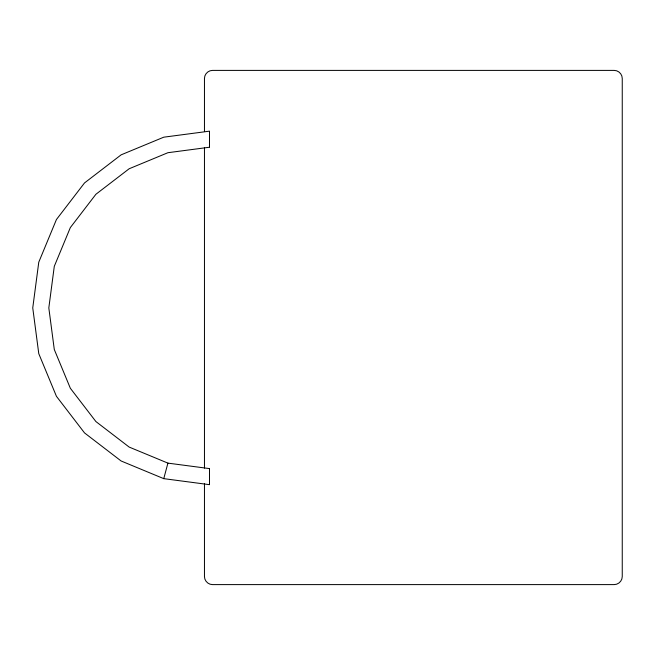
<?xml version="1.0" encoding="UTF-8"?>
<svg xmlns="http://www.w3.org/2000/svg" width="655" height="655" viewBox="0 0 655 655"><rect width="100%" height="100%" fill="white"/><g stroke="black" fill="none" stroke-linecap="round" stroke-linejoin="round"><path stroke-width="0.98" d="M209.51 484.675L163.758 478.649L167.917 463.126L129.166 447.078L95.884 421.542L70.347 388.259L54.291 349.508L48.822 307.915L54.291 266.331L70.347 227.572L95.884 194.289L129.166 168.753L167.917 152.705L209.51 147.228M209.51 131.156L163.758 137.182L121.126 154.842L84.52 182.933L56.428 219.54L38.776 262.172L32.75 307.915L38.776 353.667L56.428 396.291L84.52 432.906L121.126 460.989L163.758 478.649M167.917 463.126L209.51 468.603M209.51 131.434L209.51 146.957M209.51 468.882L209.51 484.397M204.458 131.483L204.458 78.436C204.434 74.13 208.192 70.372 212.498 70.396L614.218 70.396C618.517 70.372 622.275 74.13 622.25 78.436L622.25 576.564C622.275 580.87 618.517 584.628 614.218 584.604L212.498 584.604C208.192 584.628 204.434 580.87 204.458 576.564L204.458 483.456M204.458 147.858L204.458 468.112"/></g></svg>
